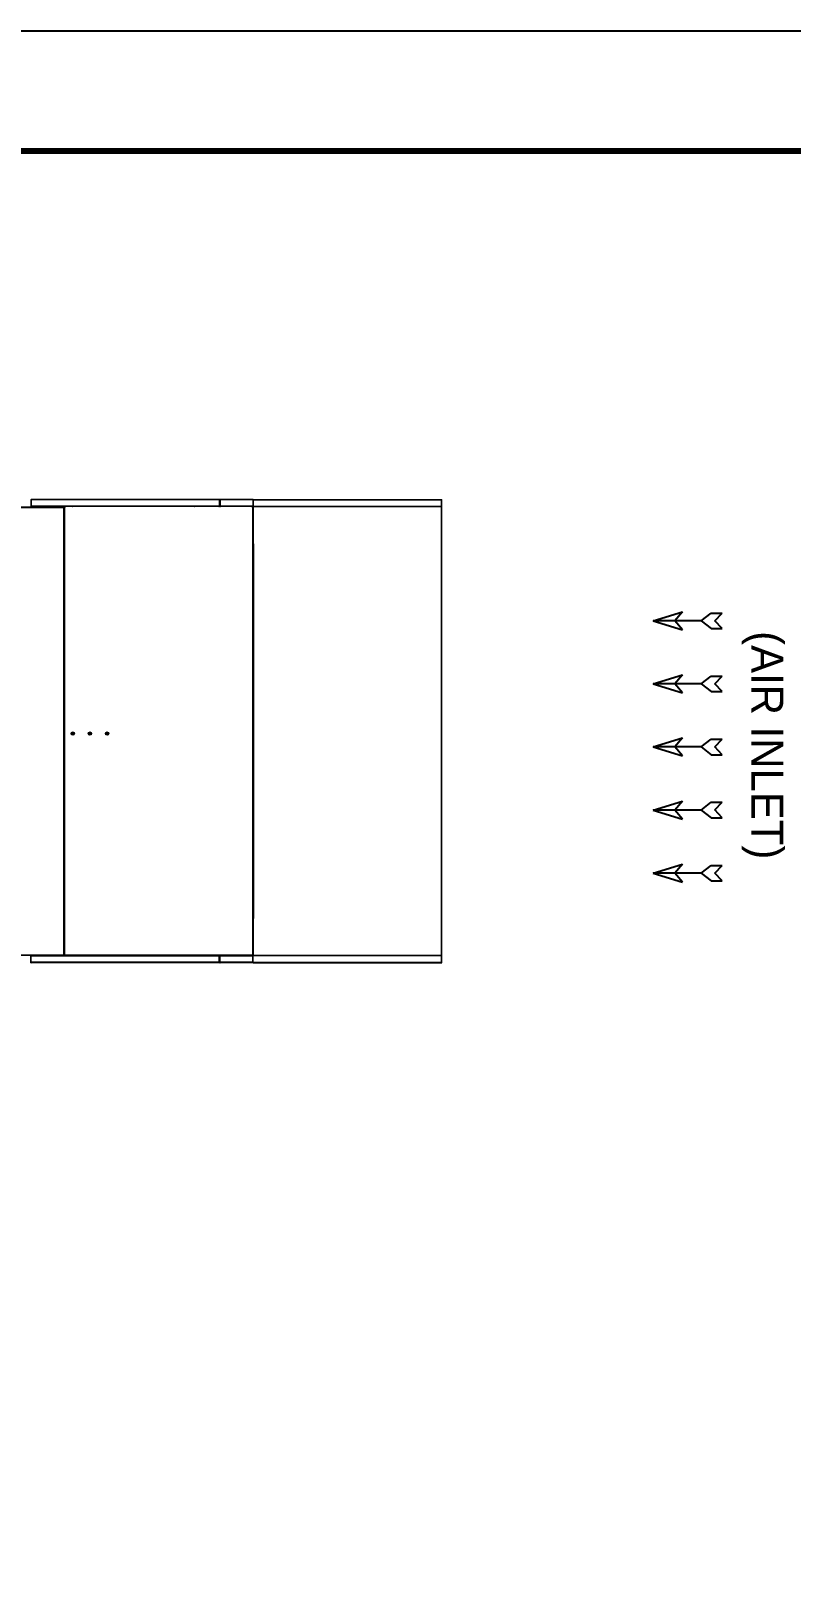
# Model space of a CAD drawing. Header units: millimetres. Extents: x -662372 to 32037, y -140374 to 23117.
# Drawn here: x 16427 to 20858, y 14154 to 23117 of the extents above; entities that cross this region are included whole.
import ezdxf
from ezdxf.enums import TextEntityAlignment as Align

# ---------------------------------------------------------------- set-up
doc = ezdxf.new("R2010")
doc.units = ezdxf.units.MM
for name, color, linetype in [('냉각탑_dim', 1, 'Continuous'), ('냉각탑_form', 1, 'Continuous'), ('냉각탑_text', 3, 'Continuous')]:
    doc.layers.add(name, color=color, linetype=linetype)
doc.styles.add('돋움', font='Dotum.ttf')

# ---------------------------------------------------------------- blocks, each defined once
blk = doc.blocks.new('화살표 IN OUT')
at = {"layer": '냉각탑_dim'}
for p, q in [((-322.7, 43), (-383.9, 43)), ((-343.1, 0.5), (-383.9, 43)), ((-383.9, -43), (-343.1, 0.5)), ((-266.4, 0), (-322.7, 43)), ((-266.4, 0), (-322.7, -43)), ((-266.4, 0), (0, 0)), ((-163.5, 50), (-121.5, 0)), ((0, 0), (-163.5, 50)), ((-163.5, -50), (-121.5, 0)), ((0, 0), (-163.5, -50)), ((-322.7, -43), (-383.9, -43))]:
    blk.add_line(p, q, dxfattribs=at)
blk = doc.blocks.new('4')
at = {"color": 7, "lineweight": 20, "ltscale": 0.021611}
for p, q in [((16426.5, 20387.1), (16426.5, 20348.2)), ((16428.1, 20387.1), (16428.1, 20348.2)), ((17524.9, 20387.1), (17524.9, 20348.2)), ((17526.5, 20387.1), (17526.5, 20348.2)), ((17526.5, 20387.1), (17526.5, 20348.2)), ((17528.5, 20387.1), (17528.5, 20348.2)), ((17528.5, 20387.1), (17528.5, 20348.2)), ((17530.1, 20387.1), (17530.1, 20348.2)), ((17530.1, 20387.1), (17530.1, 20348.2)), ((17720.9, 20387.1), (17720.9, 20348.2)), ((17720.9, 20387.1), (17720.9, 20348.2)), ((17722.5, 20387.1), (17722.5, 20348.2)), ((16426.5, 17687.1), (16426.5, 17726)), ((16428.1, 17687.1), (16428.1, 17726)), ((17524.9, 17687.1), (17524.9, 17726)), ((17526.5, 17687.1), (17526.5, 17726)), ((17528.5, 17687.1), (17528.5, 17726)), ((17530.1, 17687.1), (17530.1, 17726)), ((17720.9, 17687.1), (17720.9, 17726)), ((17720.9, 17687.1), (17720.9, 17726)), ((17722.5, 17687.1), (17722.5, 17726))]:
    blk.add_line(p, q, dxfattribs=at)
at = {"color": 7, "lineweight": 20, "ltscale": 0.000888889}
for p, q in [((16426.5, 20387.1), (16428.1, 20387.1)), ((16426.5, 20348.2), (16428.1, 20348.2)), ((17526.5, 20387.1), (17524.9, 20387.1)), ((17526.5, 20348.2), (17524.9, 20348.2)), ((17526.5, 20348.2), (17524.9, 20348.2)), ((17528.5, 20387.1), (17530.1, 20387.1)), ((17528.5, 20348.2), (17530.1, 20348.2)), ((17722.5, 20387.1), (17720.9, 20387.1)), ((17722.5, 20348.2), (17720.9, 20348.2)), ((16617.4, 20343.1), (16619, 20343.1)), ((16617.4, 20341.5), (16619, 20341.5)), ((16619, 20343.1), (16619, 20341.5)), ((16620.1, 20341.5), (16620.1, 20343.1)), ((16622.5, 20343.1), (16624.1, 20343.1)), ((17722.5, 20343.1), (17720.9, 20343.1)), ((17724.1, 19246.2), (17722.5, 19246.2)), ((17724.1, 19237), (17722.5, 19237)), ((17724.1, 19043.2), (17722.5, 19043.2)), ((17724.1, 19031), (17722.5, 19031)), ((17724.1, 18837.2), (17722.5, 18837.2)), ((17724.1, 18828), (17722.5, 18828)), ((16426.5, 17726), (16428.1, 17726)), ((16426.5, 17687.1), (16428.1, 17687.1)), ((16619, 17732.7), (16617.4, 17732.7)), ((16619, 17731.1), (16617.4, 17731.1)), ((16619, 17731.1), (16619, 17732.7)), ((16620.1, 17732.7), (16620.1, 17731.1)), ((16622.5, 17731.1), (16624.1, 17731.1)), ((17526.5, 17726), (17524.9, 17726)), ((17526.5, 17687.1), (17524.9, 17687.1)), ((17528.5, 17726), (17530.1, 17726)), ((17528.5, 17687.1), (17530.1, 17687.1)), ((17722.5, 17731.1), (17720.9, 17731.1)), ((17722.5, 17726), (17720.9, 17726)), ((17722.5, 17687.1), (17720.9, 17687.1))]:
    blk.add_line(p, q, dxfattribs=at)
at = {"color": 7, "lineweight": 20, "ltscale": 0.000833333}
for p, q in [((16429.6, 20387.1), (16428.1, 20387.1)), ((16428.1, 20348.2), (16429.6, 20348.2)), ((17524.9, 20387.1), (17523.4, 20387.1)), ((17524.9, 20387.1), (17523.4, 20387.1)), ((17524.9, 20348.2), (17523.4, 20348.2)), ((17524.9, 20348.2), (17523.4, 20348.2)), ((17531.6, 20387.1), (17530.1, 20387.1)), ((17531.6, 20387.1), (17530.1, 20387.1)), ((17531.6, 20387.1), (17530.1, 20387.1)), ((17530.1, 20348.2), (17531.6, 20348.2)), ((17530.1, 20348.2), (17531.6, 20348.2)), ((17720.9, 20387.1), (17719.4, 20387.1)), ((17720.9, 20348.2), (17719.4, 20348.2)), ((17719.4, 20348.2), (17719.4, 20346.7)), ((16619, 20340), (16619, 20341.5)), ((16625.6, 20343.1), (16624.1, 20343.1)), ((17719.4, 20343.1), (17720.9, 20343.1)), ((16428.1, 17726), (16429.6, 17726)), ((16429.6, 17687.1), (16428.1, 17687.1)), ((16619, 17734.2), (16619, 17732.7)), ((16625.6, 17731.1), (16624.1, 17731.1)), ((17524.9, 17726), (17523.4, 17726)), ((17524.9, 17687.1), (17523.4, 17687.1)), ((17530.1, 17726), (17531.6, 17726)), ((17530.1, 17726), (17531.6, 17726)), ((17531.6, 17687.1), (17530.1, 17687.1)), ((17719.4, 17731.1), (17720.9, 17731.1)), ((17719.4, 17726), (17719.4, 17727.5)), ((17720.9, 17726), (17719.4, 17726)), ((17720.9, 17687.1), (17719.4, 17687.1))]:
    blk.add_line(p, q, dxfattribs=at)
at = {"color": 7, "lineweight": 20}
for p, q in [((17523.4, 20387.1), (16429.6, 20387.1)), ((17523.4, 20384), (16429.6, 20384)), ((17523.4, 20348.2), (16429.6, 20348.2)), ((15523.6, 20343.1), (16617.4, 20343.1)), ((15523.6, 20340), (16617.4, 20340)), ((17523.4, 20345.1), (16429.6, 20345.1)), ((16617.4, 20340), (16617.4, 17734.2)), ((16620.5, 20340), (16620.5, 17734.2)), ((16622.5, 17734.2), (16622.5, 20340)), ((16625.6, 17734.2), (16625.6, 20340)), ((17719.4, 20340), (17719.4, 17734.2)), ((17722.5, 20340), (17722.5, 17734.2)), ((17724.1, 19246.2), (17724.1, 20340)), ((17725.8, 17946), (17725.8, 20128.2)), ((17724.1, 17734.2), (17724.1, 18828)), ((15523.6, 17734.2), (16617.4, 17734.2)), ((15523.6, 17731.1), (16617.4, 17731.1)), ((17523.4, 17729.1), (16429.6, 17729.1)), ((17523.4, 17726), (16429.6, 17726)), ((17523.4, 17690.2), (16429.6, 17690.2)), ((17523.4, 17687.1), (16429.6, 17687.1)), ((16625.6, 17734.2), (17719.4, 17734.2)), ((16625.6, 17731.1), (17719.4, 17731.1))]:
    blk.add_line(p, q, dxfattribs=at)
at = {"color": 7, "lineweight": 20, "ltscale": 0.001722}
for p, q in [((16429.6, 20387.1), (16429.6, 20384)), ((16429.6, 20387.1), (16429.6, 20384)), ((16429.6, 20345.1), (16429.6, 20348.2)), ((17523.4, 20387.1), (17523.4, 20384)), ((17523.4, 20387.1), (17523.4, 20384)), ((17523.4, 20345.1), (17523.4, 20348.2)), ((17523.4, 20345.1), (17523.4, 20348.2)), ((17531.6, 20387.1), (17531.6, 20384)), ((17531.6, 20387.1), (17531.6, 20384)), ((17531.6, 20387.1), (17531.6, 20384)), ((17531.6, 20387.1), (17531.6, 20384)), ((17531.6, 20345.1), (17531.6, 20348.2)), ((17531.6, 20345.1), (17531.6, 20348.2)), ((17719.4, 20387.1), (17719.4, 20384)), ((17719.4, 20345.1), (17719.4, 20348.2)), ((16617.4, 20343.1), (16617.4, 20340)), ((16617.4, 20340), (16620.5, 20340)), ((16622.5, 20340), (16622.5, 20343.1)), ((16622.5, 20340), (16625.6, 20340)), ((16624.1, 20340), (16624.1, 20343.1)), ((16625.6, 20343.1), (16625.6, 20340)), ((17719.4, 20340), (17719.4, 20343.1)), ((17719.4, 20340), (17719.4, 20343.1)), ((17722.5, 20340), (17719.4, 20340)), ((17720.9, 20340), (17720.9, 20343.1)), ((17722.5, 20340), (17722.5, 20343.1)), ((16429.6, 17729.1), (16429.6, 17726)), ((16429.6, 17687.1), (16429.6, 17690.2)), ((16429.6, 17687.1), (16429.6, 17690.2)), ((16617.4, 17731.1), (16617.4, 17734.2)), ((16617.4, 17734.2), (16620.5, 17734.2)), ((16622.5, 17734.2), (16625.6, 17734.2)), ((16622.5, 17731.1), (16622.5, 17734.2)), ((16624.1, 17731.1), (16624.1, 17734.2)), ((16625.6, 17734.2), (16625.6, 17731.1)), ((17523.4, 17729.1), (17523.4, 17726)), ((17523.4, 17687.1), (17523.4, 17690.2)), ((17531.6, 17729.1), (17531.6, 17726)), ((17531.6, 17687.1), (17531.6, 17690.2)), ((17531.6, 17687.1), (17531.6, 17690.2)), ((17719.4, 17734.2), (17719.4, 17731.1)), ((17722.5, 17734.2), (17719.4, 17734.2)), ((17719.4, 17734.2), (17719.4, 17731.1)), ((17719.4, 17729.1), (17719.4, 17726)), ((17719.4, 17687.1), (17719.4, 17690.2)), ((17720.9, 17734.2), (17720.9, 17731.1)), ((17722.5, 17734.2), (17722.5, 17731.1))]:
    blk.add_line(p, q, dxfattribs=at)
at = {"color": 7, "lineweight": 20, "ltscale": 0.007103}
for p, q in [((16442.4, 20387.1), (16429.6, 20387.1)), ((17510.6, 20387.1), (17523.4, 20387.1))]:
    blk.add_line(p, q, dxfattribs=at)
at = {"color": 7, "lineweight": 20, "ltscale": 0.002286}
blk.add_line((16442.4, 20387.1), (16446.5, 20387.1), dxfattribs=at)
at = {"color": 7, "lineweight": 20, "ltscale": 0.027778}
for p, q in [((16726.5, 20387.1), (16776.5, 20387.1)), ((16726.5, 20387.1), (16776.5, 20387.1)), ((17176.5, 20387.1), (17226.5, 20387.1)), ((17176.5, 20387.1), (17226.5, 20387.1))]:
    blk.add_line(p, q, dxfattribs=at)
at = {"color": 7, "lineweight": 20, "ltscale": 0.002588}
blk.add_line((17506.5, 20387.1), (17511.2, 20387.1), dxfattribs=at)
at = {"color": 7, "lineweight": 20, "ltscale": 0.001111}
for p, q in [((17526.5, 20387.1), (17528.5, 20387.1)), ((17528.5, 20387.1), (17526.5, 20387.1)), ((17526.5, 20382.4), (17528.5, 20382.4)), ((17717.8, 20345.1), (17717.8, 20343.1)), ((17719.3, 20343.1), (17719.3, 20345.1)), ((16622.5, 19919.6), (16620.5, 19919.6)), ((16620.5, 19889.6), (16622.5, 19889.6)), ((16620.5, 19743.1), (16622.5, 19743.1)), ((16622.5, 19713.1), (16620.5, 19713.1)), ((16622.5, 19496.1), (16620.5, 19496.1)), ((16620.5, 19466.1), (16622.5, 19466.1)), ((16622.5, 19240.1), (16620.5, 19240.1)), ((16622.5, 19038.1), (16620.5, 19038.1)), ((16622.5, 19034.6), (16620.5, 19034.6)), ((16620.5, 19008.1), (16622.5, 19008.1)), ((16622.5, 18831.1), (16620.5, 18831.1)), ((16622.5, 18608.1), (16620.5, 18608.1)), ((16620.5, 18578.1), (16622.5, 18578.1)), ((16620.5, 18361.1), (16622.5, 18361.1)), ((16622.5, 18331.1), (16620.5, 18331.1)), ((16622.5, 18184.6), (16620.5, 18184.6)), ((16620.5, 18154.6), (16622.5, 18154.6)), ((16496.4, 17729.1), (16496.4, 17731.1)), ((17528.5, 17687.1), (17526.5, 17687.1)), ((17717.8, 17729.1), (17717.8, 17731.1)), ((17719.3, 17731.1), (17719.3, 17729.1))]:
    blk.add_line(p, q, dxfattribs=at)
at = {"color": 7, "lineweight": 20, "ltscale": 0.00111}
for p, q in [((17528.5, 20382.4), (17526.5, 20382.4)), ((17528.5, 17691.8), (17526.5, 17691.8))]:
    blk.add_line(p, q, dxfattribs=at)
at = {"color": 7, "lineweight": 20, "ltscale": 0.104333}
for p, q in [((17719.4, 20387.1), (17531.6, 20387.1)), ((17719.4, 20384), (17531.6, 20384)), ((17719.4, 20348.2), (17531.6, 20348.2)), ((17719.4, 20345.1), (17531.6, 20345.1)), ((17719.4, 17729.1), (17531.6, 17729.1)), ((17719.4, 17726), (17531.6, 17726)), ((17719.4, 17690.2), (17531.6, 17690.2)), ((17719.4, 17687.1), (17531.6, 17687.1))]:
    blk.add_line(p, q, dxfattribs=at)
at = {"lineweight": 20}
for p, q in [((17722.5, 20387.1), (18822.5, 20387.1)), ((17722.5, 20384.1), (18819.5, 20384.1)), ((17722.5, 20348.1), (18819.5, 20348.1)), ((18819.5, 17687.1), (18819.5, 20387.1)), ((18822.5, 17687.1), (18822.5, 20387.1)), ((17722.5, 20345.1), (18819.5, 20345.1)), ((17722.5, 17732.1), (18819.5, 17732.1)), ((17722.5, 17729.1), (18819.5, 17729.1)), ((17722.5, 17690.1), (18819.5, 17690.1)), ((17722.5, 17687.1), (18822.5, 17687.1))]:
    blk.add_line(p, q, dxfattribs=at)
at = {"color": 7, "lineweight": 20, "ltscale": 0.002832}
for p, q in [((17722.5, 20343.1), (17722.5, 20348.2)), ((17722.5, 17731.1), (17722.5, 17726))]:
    blk.add_line(p, q, dxfattribs=at)
at = {"color": 7, "lineweight": 20, "ltscale": 0.000888904}
blk.add_line((16617.4, 20340), (16619, 20340), dxfattribs=at)
at = {"color": 7, "lineweight": 20, "ltscale": 0.000619403}
for p, q in [((16620.1, 20343.1), (16619, 20343.1)), ((16619, 17731.1), (16620.1, 17731.1))]:
    blk.add_line(p, q, dxfattribs=at)
at = {"color": 7, "lineweight": 20, "ltscale": 0.001635}
blk.add_line((16619, 20343.1), (16621.9, 20343.1), dxfattribs=at)
at = {"color": 7, "lineweight": 20, "ltscale": 0.000846324}
blk.add_line((16619.4, 20340), (16620.9, 20340), dxfattribs=at)
at = {"color": 7, "lineweight": 20, "ltscale": 0.001325}
blk.add_line((16622.5, 20343.1), (16620.1, 20343.1), dxfattribs=at)
at = {"color": 7, "lineweight": 20, "ltscale": 0.000519359}
for p, q in [((16621.1, 20341.5), (16620.1, 20341.5)), ((16621.1, 17732.7), (16620.1, 17732.7))]:
    blk.add_line(p, q, dxfattribs=at)
at = {"color": 7, "lineweight": 20, "ltscale": 0.00023458}
for p, q in [((16620.9, 20340), (16620.5, 20340)), ((16620.9, 19246.2), (16620.5, 19246.2)), ((16620.9, 18837.2), (16620.5, 18837.2)), ((16620.9, 18828), (16620.5, 18828)), ((16620.5, 18828), (16620.9, 18828)), ((16620.9, 17734.2), (16620.5, 17734.2))]:
    blk.add_line(p, q, dxfattribs=at)
at = {"color": 7, "lineweight": 20, "ltscale": 0.000876532}
for p, q in [((16622.5, 20340), (16620.9, 20340)), ((16620.9, 19246.2), (16622.5, 19246.2)), ((16620.9, 18837.2), (16622.5, 18837.2)), ((16622.5, 18828), (16620.9, 18828)), ((16620.9, 17734.2), (16622.5, 17734.2))]:
    blk.add_line(p, q, dxfattribs=at)
at = {"color": 7, "lineweight": 20, "ltscale": 0.000309015}
for p, q in [((16622.5, 20343.1), (16621.9, 20343.1)), ((16621.9, 19243.1), (16622.5, 19243.1)), ((16621.9, 18834.1), (16622.5, 18834.1)), ((16622.5, 18831.1), (16621.9, 18831.1)), ((16621.9, 17731.1), (16622.5, 17731.1))]:
    blk.add_line(p, q, dxfattribs=at)
at = {"color": 7, "lineweight": 20, "ltscale": 0.000889056}
for p, q in [((17724.1, 20340), (17722.5, 20340)), ((17724.1, 17734.2), (17722.5, 17734.2))]:
    blk.add_line(p, q, dxfattribs=at)
at = {"color": 7, "lineweight": 20, "ltscale": 0.000305442}
for p, q in [((16621.1, 19244.7), (16620.5, 19244.7)), ((16621.1, 18835.7), (16620.5, 18835.7)), ((16621.1, 18829.5), (16620.5, 18829.5))]:
    blk.add_line(p, q, dxfattribs=at)
at = {"color": 7, "lineweight": 20, "ltscale": 0.000801973}
for p, q in [((16621.9, 19243.1), (16620.5, 19243.1)), ((16621.9, 18834.1), (16620.5, 18834.1))]:
    blk.add_line(p, q, dxfattribs=at)
at = {"color": 7, "lineweight": 20, "ltscale": 0.000802106}
blk.add_line((16620.5, 19240.1), (16621.9, 19240.1), dxfattribs=at)
at = {"color": 7, "lineweight": 20, "ltscale": 0.00030545}
for p, q in [((16621.1, 19238.5), (16620.5, 19238.5)), ((16621.1, 19041.7), (16620.5, 19041.7))]:
    blk.add_line(p, q, dxfattribs=at)
at = {"color": 7, "lineweight": 20, "ltscale": 0.000234588}
for p, q in [((16620.5, 19237), (16620.9, 19237)), ((16620.5, 19237), (16620.9, 19237)), ((16620.5, 19043.2), (16620.9, 19043.2))]:
    blk.add_line(p, q, dxfattribs=at)
at = {"color": 7, "lineweight": 20, "ltscale": 0.000876523}
for p, q in [((16622.5, 19237), (16620.9, 19237)), ((16620.9, 19043.2), (16622.5, 19043.2))]:
    blk.add_line(p, q, dxfattribs=at)
at = {"color": 7, "lineweight": 20, "ltscale": 0.000309005}
for p, q in [((16622.5, 19240.1), (16621.9, 19240.1)), ((16621.9, 19040.1), (16622.5, 19040.1))]:
    blk.add_line(p, q, dxfattribs=at)
at = {"color": 7, "lineweight": 20, "ltscale": 0.107667}
for p, q in [((17724.1, 19043.2), (17724.1, 19237)), ((17724.1, 18837.2), (17724.1, 19031))]:
    blk.add_line(p, q, dxfattribs=at)
at = {"color": 7, "lineweight": 20, "ltscale": 0.000801982}
blk.add_line((16621.9, 19040.1), (16620.5, 19040.1), dxfattribs=at)
at = {"color": 7, "lineweight": 20, "ltscale": 0.000802097}
blk.add_line((16620.5, 18831.1), (16621.9, 18831.1), dxfattribs=at)
at = {"color": 7, "lineweight": 20, "ltscale": 0.000944445}
blk.add_line((17725.8, 17946), (17724.1, 17946), dxfattribs=at)
at = {"color": 7, "lineweight": 20, "ltscale": 0.003722}
blk.add_line((16429.6, 17729.1), (16422.9, 17729.1), dxfattribs=at)
at = {"color": 7, "lineweight": 20, "ltscale": 0.001016}
blk.add_line((16621.9, 17731.1), (16620.1, 17731.1), dxfattribs=at)
at = {"color": 7, "lineweight": 20}
for centre, radius in [((16670.9, 19022.1), 9.67), ((16670.9, 19022.1), 6.76), ((16670.9, 19022.1), 4.34), ((16670.9, 19022.1), 3), ((16770.9, 19022.1), 9.67), ((16770.9, 19022.1), 6.76), ((16770.9, 19022.1), 4.34), ((16770.9, 19022.1), 3), ((16870.9, 19022.1), 9.67), ((16870.9, 19022.1), 6.76), ((16870.9, 19022.1), 4.34), ((16870.9, 19022.1), 3)]:
    blk.add_circle(centre, radius, dxfattribs=at)
for centre, radius, start, end in [((16429.6, 20348.2), 3.1, 180, 270), ((16429.6, 20348.2), 1.5, 180, 270), ((16432.6, 20348.2), 3.1, 180, 194.59219), ((17523.4, 20348.2), 1.5, 270, 0), ((17523.4, 20348.2), 3.1, 270, 0), ((17520.4, 20348.2), 3.1, 345.34591, 0), ((17531.6, 20348.2), 3.1, 180, 270), ((17531.6, 20348.2), 1.5, 180, 270), ((17719.4, 20348.2), 3.1, 270, 0), ((17719.4, 20348.2), 1.5, 270, 0), ((17239.8, 20340), 3.1, 89.23172, 90), ((17463.8, 20340), 3.1, 89.02583, 90), ((17520.4, 20348.2), 3.1, 270, 270.66072), ((17719.4, 20340), 3.1, 0, 1.02525), ((17722.3, 17946), 3.5, 300.94505, 0), ((16429.6, 17726), 3.1, 90, 180), ((16429.6, 17726), 1.5, 90, 180), ((16432.6, 17726), 3.1, 165.40781, 180), ((16432.6, 17726), 3.1, 90, 90.66071), ((17520.4, 17726), 3.1, 89.33928, 90), ((17523.4, 17726), 3.1, 0, 90), ((17523.4, 17726), 1.5, 0, 90), ((17520.4, 17726), 3.1, 0, 14.65409), ((17531.6, 17726), 3.1, 90, 180), ((17531.6, 17726), 1.5, 90, 180), ((17719.4, 17726), 3.1, 0, 90), ((17719.4, 17726), 1.5, 0, 90), ((17719.4, 17734.2), 3.1, 358.97475, 0)]:
    blk.add_arc(centre, radius, start, end, dxfattribs=at)
for centre, major_axis, ratio, start_param, end_param in [((16590.2, 20340), (0, -3.1), 0.656756, 3.141593, 3.151463), ((16591.9, 20340), (0, -3.1), 0.479102, 3.141593, 3.15031), ((16620.1, 20340), (0, 3.1), 0.477391, 0, 0.853), ((16620.1, 20340), (0, 1.5), 0.477391, 0, 1.570796), ((16621.9, 20340), (0, 3.1), 0.329525, 0, 1.570796), ((16649.3, 20339.6), (0, -3.5), 0.7178, 3.141593, 3.153226), ((16655, 20340), (0, -3.1), 0.718661, 3.141593, 3.153939), ((16668.9, 20340), (0, -3.1), 0.479102, 3.141593, 3.150111), ((16670.7, 20340), (0, -3.1), 0.36923, 3.141593, 3.148769), ((16676.3, 20340), (0, 3.1), 0.329525, 0, 0.006648), ((16678.3, 20340), (0, 3.1), 0.249883, 0, 0.004924), ((16734, 20340), (0, 3.1), 0.249883, 0, 0.004688), ((16752.2, 20340), (0, -3.1), 0.36923, 3.141593, 3.148488), ((17039.8, 20340), (0, 3.1), 0.321546, 6.277245, 6.283185), ((17108.5, 20340), (0, 3.1), 0.321546, 6.273561, 6.283185), ((17110.2, 20340), (0, 3.1), 0.57647, 6.279124, 6.283185), ((17169.5, 20340), (0, 3.1), 0.57647, 6.273954, 6.283185), ((17170.9, 20340), (0, 3.1), 0.808597, 6.272936, 6.283185), ((17174.8, 20340), (0, -3.1), 0.212139, 3.137492, 3.141593), ((17176.6, 20340), (0, -3.1), 0.525905, 3.132363, 3.141593), ((17213.6, 20340), (0, 3.1), 0.808597, 6.271922, 6.283185), ((17214.5, 20340), (0, 3.1), 0.942089, 6.271631, 6.283185), ((17238.8, 20340), (0, 3.1), 0.942089, 6.270638, 6.283185), ((17239.2, 20340), (0, 3.1), 0.999893, 6.27052, 6.283185), ((17239.8, 20340), (0, 3.1), 0.999893, 6.26981, 6.283185), ((17285.1, 20340), (0, -3.1), 0.525905, 3.131053, 3.141593), ((17286.7, 20340), (0, -3.1), 0.694369, 3.130115, 3.141593), ((17293.6, 20340), (0, -3.1), 0.41022, 3.137884, 3.141593), ((17378.5, 20340), (0, -3.1), 0.694369, 3.128567, 3.141593), ((17379.7, 20340), (0, -3.1), 0.89461, 3.128006, 3.141593), ((17391.8, 20340), (0, -3.1), 0.41022, 3.136569, 3.141593), ((17393.6, 20340), (0, -3.1), 0.616222, 3.134971, 3.141593), ((17436.7, 20340), (0, -3.1), 0.89461, 3.126241, 3.141593), ((17437.4, 20340), (0, -3.1), 0.969042, 3.12609, 3.141593), ((17463.6, 20340), (0, -3.1), 0.969042, 3.12466, 3.141593), ((17478.4, 20340), (0, -3.1), 0.616222, 3.133221, 3.141593), ((17479.9, 20340), (0, -3.1), 0.685129, 3.132885, 3.141593), ((16621.9, 19246.2), (0, -3.1), 0.329525, 4.712389, 6.283185), ((16621.9, 19237), (0, 3.1), 0.329526, 0, 1.570796), ((16621.9, 19043.2), (0, -3.1), 0.329526, 4.712389, 6.283185), ((16621.9, 18837.2), (0, -3.1), 0.329525, 4.712389, 6.283185), ((16621.9, 18828), (0, 3.1), 0.329525, 0, 1.570796), ((16620.1, 17734.2), (0, -3.1), 0.477391, 5.430186, 6.283185), ((16620.1, 17734.2), (0, -1.5), 0.477391, 4.712389, 6.283185), ((16621.9, 17734.2), (0, -3.1), 0.329525, 4.712389, 6.283185)]:
    blk.add_ellipse(centre, major_axis=major_axis, ratio=ratio, start_param=start_param, end_param=end_param, dxfattribs=at)

msp = doc.modelspace()

# ---------------------------------------------------------------- linework, layer by layer
at = {"layer": 'Defpoints'}
msp.add_lwpolyline([(2629.4, 23117.1), (32036.6, 23117.1), (32036.6, 2322), (2629.4, 2322)], close=True, dxfattribs=at)
at = {"layer": '냉각탑_form', "const_width": 35}
msp.add_lwpolyline([(3329.6, 22416.9), (3329.6, 3022.2), (31336.4, 3022.2), (31336.4, 22416.9)], close=True, dxfattribs=at)

# ---------------------------------------------------------------- block references
msp.add_blockref('4', (0, 0))
at = {"layer": '냉각탑_dim', "xscale": -1.04999997375291, "yscale": 1.04999997374806, "zscale": 1.04999997375}
for p in [(20053, 19679.3), (20053, 19311.8), (20053, 18944.3), (20053, 18576.8), (20053, 18209.3)]:
    msp.add_blockref('화살표 IN OUT', p, dxfattribs=at)

# ---------------------------------------------------------------- texts
at = {"layer": '냉각탑_text', "style": '돋움'}
msp.add_text('(AIR INLET)', height=186.667, rotation=270, dxfattribs=at).set_placement((20718.9, 18954.4), align=Align.MIDDLE_CENTER)

doc.saveas('drawing.dxf')
